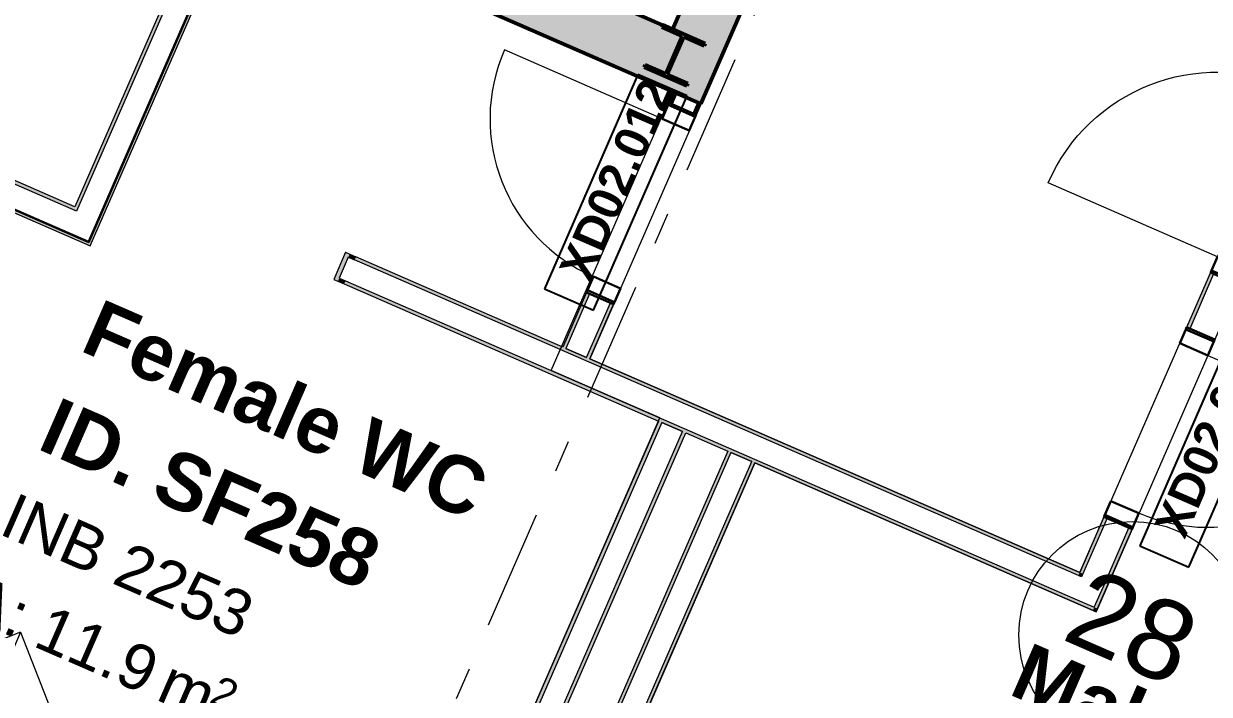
# Model space of a CAD drawing. Header units: millimetres. Extents: x -50172 to 90294, y -80883 to 956680.
# Drawn here: x 14178 to 19399, y -5200 to -2247 of the extents above; entities that cross this region are included whole.
import ezdxf
from ezdxf.enums import TextEntityAlignment as Align

# ---------------------------------------------------------------- set-up
doc = ezdxf.new("R2010")
doc.units = ezdxf.units.MM
doc.header["$MEASUREMENT"] = 0
doc.linetypes.add('Dashed', pattern=[564.444447, 282.222223, -282.222223])
doc.linetypes.add('Double Dashed', pattern=[1093.611073, 529.166651, -211.666656, 141.111112, -211.666656])
for name, color, linetype in [('A-05-M_Gross_Int_Plant', 7, 'Continuous'), ('A-15-M_Column_Int', 7, 'Continuous'), ('A-15-MG_Structural_Grid', 7, 'Continuous'), ('A-25-M_Wall_Int', 7, 'Continuous'), ('ArchiCAD Door Markers', 7, 'Continuous'), ('ArchiCAD Doors', 7, 'Continuous'), ('New_A-05-M_Gross_Int_Circulation', 7, 'Continuous'), ('New_A-15-MG_Structural_Grid_Phase_2', 7, 'Continuous'), ('New_A-95-P_Drawing', 7, 'Continuous')]:
    doc.layers.add(name, color=color, linetype=linetype)
for name, color, linetype, lineweight, true_color in [('A-05-M_Gross_Int_Plant_Pen_No__74', 7, 'Continuous', 20, 0x606060), ('A-15-M_Column_Int_Pen_No__28', 7, 'Continuous', 50, 0x2a2a2a), ('A-15-MG_Structural_Grid_Pen_No__163', 7, 'Continuous', 0, 0x750077), ('A-25-M_Wall_Int_Pen_No__107', 7, 'Continuous', 15, 0xa6a6a6), ('A-25-M_Wall_Int_Pen_No__27', 7, 'Continuous', 50, 0x2a2a2a), ('ArchiCAD Doors_Pen_No__27', 7, 'Continuous', 50, 0x2a2a2a), ('ArchiCAD Doors_Pen_No__43', 7, 'Continuous', 30, 0x444444), ('ArchiCAD Doors_Pen_No__63', 7, 'Continuous', 20, 0x606060), ('New_A-05-M_Gross_Int_Circulation_Pen_No__74', 7, 'Continuous', 20, 0x606060), ('New_A-15-MG_Structural_Grid_Phase_2_Pen_No__222', 7, 'Continuous', 13, 0x65af33)]:
    doc.layers.add(name, color=color, linetype=linetype, lineweight=lineweight, true_color=true_color)
for name, color, linetype, lineweight in [('A-25-M_Wall_Int_Pen_No__1', 7, 'Continuous', 13), ('A-30-M_Stair_Pen_No__1', 7, 'Continuous', 13), ('A-30-M_Stair_Pen_No__2', 8, 'Continuous', 15), ('ArchiCAD Door Markers_Pen_No__1', 7, 'Continuous', 13), ('ArchiCAD Door Markers_Pen_No__5', 7, 'Continuous', 25), ('ArchiCAD Doors_Pen_No__1', 7, 'Continuous', 13), ('ArchiCAD Zone Stamps_Pen_No__9', 7, 'Continuous', 13), ('New_A-95-P_Drawing_Pen_No__1', 7, 'Continuous', 13), ('New_ArchiCAD Zone Stamps_Pen_No__9', 7, 'Continuous', 13)]:
    doc.layers.add(name, color=color, linetype=linetype, lineweight=lineweight)
doc.styles.add('GENERATED_STYLE_2', font='')
doc.styles.add('GENERATED_STYLE_3', font='')
doc.styles.add('GENERATED_STYLE_4', font='')
doc.styles.get('GENERATED_STYLE_2').set_extended_font_data('Arial', bold=True)
doc.styles.get('GENERATED_STYLE_3').set_extended_font_data('Arial')
doc.styles.get('GENERATED_STYLE_4').set_extended_font_data('Swis721 BT')

# ---------------------------------------------------------------- blocks, each defined once
blk = doc.blocks.new('Hub Circulation-Second_SF014_33_1', base_point=(12677, 5772.6))
at = {"layer": 'New_A-05-M_Gross_Int_Circulation_Pen_No__74', "linetype": 'Continuous'}
for p, q in [((19055.2, 1744.8), (16671.1, -3722.7)), ((18828.9, -4663.6), (21213, 803.9)), ((16671.1, -3722.7), (18828.9, -4663.6))]:
    blk.add_line(p, q, dxfattribs=at)
at = {"layer": 'New_ArchiCAD Zone Stamps_Pen_No__9'}
for tag, height, style, p in [('ROOM_NAME', 250, 'GENERATED_STYLE_2', (11346.7, 7549.1)), ('zoneNameLine2', 250, 'GENERATED_STYLE_2', (11158.2, 7117)), ('ROOM_NUMBER', 200, 'GENERATED_STYLE_3', (10969.8, 6696.3)), ('measuredAreaCode', 200, 'GENERATED_STYLE_3', (10812.8, 6336.2)), ('ROOM_WALLS_PRM', 200, 'GENERATED_STYLE_3', (11120.2, 6202.1)), ('DUMMY_649', 200, 'GENERATED_STYLE_3', (11749.4, 5927.8)), ('DUMMY_650', 133.3, 'GENERATED_STYLE_3', (12028.6, 5821.2))]:
    blk.add_attdef(tag, text='', height=height, rotation=336.4404, dxfattribs=dict(at, style=style)).set_placement(p, align=Align.TOP_LEFT)
blk = doc.blocks.new('Female WC_INB 2253_50_1', base_point=(14906.9, -4820.6))
at = {"layer": 'A-05-M_Gross_Int_Plant_Pen_No__74', "linetype": 'Continuous'}
for p, q in [((15120.2, -1710.3), (14465.7, -3211.3)), ((17036.9, -2546.1), (15120.2, -1710.3)), ((16501.3, -3774.4), (17036.9, -2546.1)), ((13776.9, -2911), (12897.5, -4927.6)), ((14465.7, -3211.3), (13776.9, -2911)), ((16980.2, -3983.3), (16501.3, -3774.4)), ((15850.1, -6575.1), (16980.2, -3983.3)), ((12897.5, -4927.6), (13313.6, -5109.1)), ((13313.6, -5109.1), (13181.7, -5411.5)), ((13181.7, -5411.5), (15850.1, -6575.1))]:
    blk.add_line(p, q, dxfattribs=at)
at = {"layer": 'ArchiCAD Zone Stamps_Pen_No__9'}
for tag, height, style, p in [('ROOM_NAME', 250, 'GENERATED_STYLE_2', (14519.2, -3455.1)), ('zoneNameLine2', 250, 'GENERATED_STYLE_2', (14330.7, -3887.2)), ('ROOM_NUMBER', 200, 'GENERATED_STYLE_3', (14142.3, -4307.9)), ('measuredAreaCode', 200, 'GENERATED_STYLE_3', (13985.3, -4668)), ('DUMMY_649', 200, 'GENERATED_STYLE_3', (14292.7, -4802.1)), ('DUMMY_650', 200, 'GENERATED_STYLE_3', (14763.4, -5007.3)), ('DUMMY_651', 133.3, 'GENERATED_STYLE_3', (15042.7, -5113.9))]:
    blk.add_attdef(tag, text='', height=height, rotation=336.4404, dxfattribs=dict(at, style=style)).set_placement(p, align=Align.TOP_LEFT)
blk = doc.blocks.new('Male WC_INB 2254_52_1', base_point=(18857.2, -6272.5))
at = {"layer": 'A-05-M_Gross_Int_Plant_Pen_No__74', "linetype": 'Continuous'}
for p, q in [((19463.5, -3546.1), (18900.7, -4836.7)), ((17397.9, -4181.4), (16267.6, -6773.5)), ((18900.7, -4836.7), (17397.9, -4181.4))]:
    blk.add_line(p, q, dxfattribs=at)
at = {"layer": 'ArchiCAD Zone Stamps_Pen_No__9'}
for tag, height, style, p in [('ROOM_NAME', 250, 'GENERATED_STYLE_2', (18609.1, -4967.9)), ('zoneNameLine2', 250, 'GENERATED_STYLE_2', (18420.6, -5400)), ('ROOM_NUMBER', 200, 'GENERATED_STYLE_3', (18232.2, -5820.7)), ('measuredAreaCode', 200, 'GENERATED_STYLE_3', (18075.2, -6180.8)), ('DUMMY_649', 200, 'GENERATED_STYLE_3', (18382.6, -6314.8)), ('DUMMY_650', 200, 'GENERATED_STYLE_3', (18871.9, -6528.2)), ('DUMMY_651', 133.3, 'GENERATED_STYLE_3', (19151.2, -6634.8))]:
    blk.add_attdef(tag, text='', height=height, rotation=336.4404, dxfattribs=dict(at, style=style)).set_placement(p, align=Align.TOP_LEFT)
blk = doc.blocks.new('Wall_21_1', base_point=(13679.5, -2737.6))
at = {"layer": 'A-25-M_Wall_Int_Pen_No__107', "linetype": 'Continuous'}
for points in [[(14403.6, -3053.4), (13862.8, -2817.6), (13856.8, -2831.3), (14411.4, -3073.1)], [(13810.9, -2936.7), (14470.8, -3224.5), (14463.1, -3204.8), (13816.9, -2923)]]:
    blk.add_hatch(color=256, dxfattribs=at).paths.add_polyline_path(points)
at = {"layer": 'A-25-M_Wall_Int_Pen_No__1', "linetype": 'Continuous'}
for p, q in [((14411.4, -3073.1), (13856.8, -2831.3)), ((13816.9, -2923), (14463.1, -3204.8))]:
    blk.add_line(p, q, dxfattribs=at)
at = {"layer": 'A-25-M_Wall_Int_Pen_No__1', "linetype": 'Continuous', "flags": 128}
for points in [[(14403.6, -3053.4), (13862.8, -2817.6)], [(13856.8, -2831.3), (13816.9, -2923)], [(13810.9, -2936.7), (14470.8, -3224.5)]]:
    blk.add_lwpolyline(points, dxfattribs=at)
blk = doc.blocks.new('Wall_22_1', base_point=(14403.6, -3053.4))
at = {"layer": 'A-25-M_Wall_Int_Pen_No__107', "linetype": 'Continuous'}
for points in [[(15010.2, -1662.4), (14403.6, -3053.4), (14411.4, -3073.1), (15023.9, -1668.4)], [(14470.8, -3224.5), (15129.4, -1714.3), (15115.6, -1708.3), (14463.1, -3204.8)]]:
    blk.add_hatch(color=256, dxfattribs=at).paths.add_polyline_path(points)
at = {"layer": 'A-25-M_Wall_Int_Pen_No__1', "linetype": 'Continuous'}
for p, q in [((15023.9, -1668.4), (14411.4, -3073.1)), ((14463.1, -3204.8), (15115.6, -1708.3))]:
    blk.add_line(p, q, dxfattribs=at)
at = {"layer": 'A-25-M_Wall_Int_Pen_No__1', "linetype": 'Continuous', "flags": 128}
for points in [[(15010.2, -1662.4), (14403.6, -3053.4)], [(15129.4, -1714.3), (15010.2, -1662.4)], [(14470.8, -3224.5), (15129.4, -1714.3)]]:
    blk.add_lwpolyline(points, dxfattribs=at)
blk = doc.blocks.new('Wrapped End 19')
at = {"layer": 'A-25-M_Wall_Int_Pen_No__107', "linetype": 'Continuous'}
for points in [[(0, -20), (130, -20), (130, 0), (0, 0)], [(0, -50), (15, -50), (15, -20), (0, -20)], [(115, -50), (130, -50), (130, -20), (115, -20)]]:
    blk.add_hatch(color=256, dxfattribs=at).paths.add_polyline_path(points)
at = {"layer": 'A-25-M_Wall_Int_Pen_No__1', "linetype": 'Continuous'}
for p, q in [((130, 0), (0, 0)), ((0, 0), (0, -20)), ((130, 0), (0, 0)), ((0, 0), (0, -20)), ((130, 0), (130, -20)), ((130, 0), (130, -20)), ((0, -20), (0, -50)), ((0, -20), (0, -50)), ((115, -20), (15, -20)), ((15, -20), (15, -50)), ((15, -20), (15, -50)), ((115, -20), (115, -50)), ((115, -20), (115, -50)), ((130, -20), (130, -50)), ((130, -20), (130, -50))]:
    blk.add_line(p, q, dxfattribs=at)
blk = doc.blocks.new('Wall_47_1', base_point=(15595.4, -3253.6))
at = {"layer": 'A-25-M_Wall_Int_Pen_No__107', "linetype": 'Continuous'}
for points in [[(15641.3, -3273.6), (15635.3, -3287.3), (18822.9, -4677.3), (18828.9, -4663.6)], [(15595.3, -3379), (15589.3, -3392.8), (18887, -4830.7), (18892.7, -4817.5), (18892.4, -4816.7)], [(18828.9, -4663.6), (18822.9, -4677.3), (18836.7, -4683.3), (18836.9, -4682.8)], [(18892.7, -4817.5), (18887, -4830.7), (18900.7, -4836.7)]]:
    blk.add_hatch(color=256, dxfattribs=at).paths.add_polyline_path(points)
at = {"layer": 'A-25-M_Wall_Int_Pen_No__1', "linetype": 'Continuous'}
for p, q in [((18836.7, -4683.3), (15635.3, -3287.3)), ((15595.3, -3379), (18796.7, -4775)), ((18836.7, -4683.3), (18836.9, -4682.8)), ((18796.7, -4775), (18892.4, -4816.7))]:
    blk.add_line(p, q, dxfattribs=at)
at = {"layer": 'A-25-M_Wall_Int_Pen_No__1', "linetype": 'Continuous', "flags": 128}
for points in [[(16552, -3670.7), (15641.3, -3273.6)], [(15589.3, -3392.8), (16974.4, -3996.7)], [(16657.4, -3716.7), (16565.7, -3676.7)], [(18828.9, -4663.6), (16671.1, -3722.7)], [(16988.1, -4002.7), (17079.8, -4042.7)], [(17093.5, -4048.7), (17278.7, -4129.4)], [(17292.4, -4135.4), (17384.1, -4175.4)], [(17397.9, -4181.4), (18900.7, -4836.7)]]:
    blk.add_lwpolyline(points, dxfattribs=at)
at = {"layer": 'A-25-M_Wall_Int', "linetype": 'Continuous', "zscale": 1000, "rotation": 66.44034980789463}
blk.add_blockref('Wrapped End 19', (15543.5, -3372.8), dxfattribs=at)
blk = doc.blocks.new('Wall_48_1', base_point=(15844.1, -6588.8))
at = {"layer": 'A-25-M_Wall_Int_Pen_No__107', "linetype": 'Continuous'}
for points in [[(16974.4, -3996.7), (15844.1, -6588.8), (15857.8, -6594.8), (16988.1, -4002.7)], [(15963.2, -6640.8), (17093.5, -4048.7), (17079.8, -4042.7), (15949.5, -6634.8)]]:
    blk.add_hatch(color=256, dxfattribs=at).paths.add_polyline_path(points)
at = {"layer": 'A-25-M_Wall_Int_Pen_No__1', "linetype": 'Continuous'}
for p, q in [((16988.1, -4002.7), (15857.8, -6594.8)), ((15949.5, -6634.8), (17079.8, -4042.7))]:
    blk.add_line(p, q, dxfattribs=at)
at = {"layer": 'A-25-M_Wall_Int_Pen_No__1', "linetype": 'Continuous', "flags": 128}
for points in [[(16974.4, -3996.7), (15844.1, -6588.8)], [(17079.8, -4042.7), (16988.1, -4002.7)], [(15963.2, -6640.8), (17093.5, -4048.7)], [(15844.1, -6588.8), (15963.2, -6640.8)]]:
    blk.add_lwpolyline(points, dxfattribs=at)
blk = doc.blocks.new('Wall_49_1', base_point=(17449.8, -4062.2))
at = {"layer": 'A-25-M_Wall_Int_Pen_No__107', "linetype": 'Continuous'}
for points in [[(17278.7, -4129.4), (16148.4, -6721.5), (16162.2, -6727.5), (17292.4, -4135.4)], [(16267.6, -6773.5), (17397.9, -4181.4), (17384.1, -4175.4), (16253.8, -6767.5)]]:
    blk.add_hatch(color=256, dxfattribs=at).paths.add_polyline_path(points)
at = {"layer": 'A-25-M_Wall_Int_Pen_No__1', "linetype": 'Continuous'}
for p, q in [((17292.4, -4135.4), (16162.2, -6727.5)), ((16253.8, -6767.5), (17384.1, -4175.4))]:
    blk.add_line(p, q, dxfattribs=at)
at = {"layer": 'A-25-M_Wall_Int_Pen_No__1', "linetype": 'Continuous', "flags": 128}
for points in [[(17278.7, -4129.4), (16148.4, -6721.5)], [(17384.1, -4175.4), (17292.4, -4135.4)], [(16267.6, -6773.5), (17397.9, -4181.4)], [(16148.4, -6721.5), (16267.6, -6773.5)]]:
    blk.add_lwpolyline(points, dxfattribs=at)
blk = doc.blocks.new('Wall_71_1', base_point=(14386, -1117.5))
at = {"layer": 'A-25-M_Wall_Int_Pen_No__107', "linetype": 'Continuous', "lineweight": 0, "true_color": 0x535353}
blk.add_hatch(color=251, dxfattribs=at).paths.add_polyline_path([(14469.4, -1426.6), (17160.6, -2600.1), (17035.1, -2272.6), (14569.3, -1197.4)])
at = {"layer": 'A-25-M_Wall_Int_Pen_No__27', "linetype": 'Continuous', "flags": 128}
for points in [[(17035.1, -2272.6), (14569.3, -1197.4)], [(14469.4, -1426.6), (17160.6, -2600.1)]]:
    blk.add_lwpolyline(points, dxfattribs=at)
blk = doc.blocks.new('Door 19_3')
at = {"layer": 'ArchiCAD Doors_Pen_No__1', "linetype": 'Continuous'}
for p, q in [((-455.3, -15), (-455.3, 0)), ((455.3, -15), (455.3, 0)), ((-455.3, -120), (-455.3, -15)), ((455.3, -120), (455.3, -15)), ((-455.3, -135), (-455.3, -120)), ((455.3, -135), (455.3, -120))]:
    blk.add_line(p, q, dxfattribs=at)
at = {"layer": 'ArchiCAD Doors_Pen_No__43', "linetype": 'Continuous'}
for p, q in [((-445.3, 0), (-455.3, 0)), ((-455.3, 0), (-455.3, -135)), ((-379.3, 0), (-445.3, 0)), ((-445.3, 0), (-445.3, -135)), ((-379.3, -135), (-379.3, 0)), ((445.3, 0), (379.3, 0)), ((379.3, 0), (379.3, -135)), ((445.3, 0), (455.3, 0)), ((445.3, -135), (445.3, 0)), ((455.3, 0), (455.3, -135)), ((-445.3, -135), (-455.3, -135)), ((-445.3, -135), (-379.3, -135)), ((379.3, -135), (445.3, -135)), ((445.3, -135), (455.3, -135))]:
    blk.add_line(p, q, dxfattribs=at)
at = {"layer": 'ArchiCAD Doors_Pen_No__63', "linetype": 'Continuous'}
blk.add_line((379.3, 0), (379.3, 758.5), dxfattribs=at)
blk.add_arc((379.3, 0), 758.5, 90, 180, dxfattribs=at)
blk = doc.blocks.new('Door Stamp 17_15')
at = {"layer": 'ArchiCAD Door Markers_Pen_No__5', "linetype": 'Continuous'}
for p, q in [((509, -195), (-509, -195)), ((-509, -195), (-509, -430.7)), ((509, -430.7), (509, -195)), ((-509, -430.7), (509, -430.7)), ((-509, -430.7), (509, -430.7))]:
    blk.add_line(p, q, dxfattribs=at)
at = {"layer": 'ArchiCAD Door Markers_Pen_No__1', "style": 'GENERATED_STYLE_2'}
blk.add_attdef('AC_WIDO_ID', text='', height=150, dxfattribs=at).set_placement((-451.8, -381.8), align=Align.BOTTOM_LEFT)
blk = doc.blocks.new('Door 19_4')
at = {"layer": 'ArchiCAD Doors_Pen_No__1', "linetype": 'Continuous'}
for p, q in [((-482.8, 0), (-482.8, -15)), ((482.8, 0), (482.8, -15)), ((-482.8, -15), (-482.8, -120)), ((482.8, -15), (482.8, -120)), ((-482.8, -120), (-482.8, -135)), ((482.8, -120), (482.8, -135))]:
    blk.add_line(p, q, dxfattribs=at)
at = {"layer": 'ArchiCAD Doors_Pen_No__43', "linetype": 'Continuous'}
for p, q in [((-472.8, 0), (-482.8, 0)), ((-482.8, 0), (-482.8, -135)), ((-406.8, 0), (-472.8, 0)), ((-472.8, 0), (-472.8, -135)), ((-406.8, -135), (-406.8, 0)), ((472.8, 0), (406.8, 0)), ((406.8, 0), (406.8, -135)), ((472.8, 0), (482.8, 0)), ((472.8, -135), (472.8, 0)), ((482.8, 0), (482.8, -135)), ((-472.8, -135), (-482.8, -135)), ((-472.8, -135), (-406.8, -135)), ((406.8, -135), (472.8, -135)), ((472.8, -135), (482.8, -135))]:
    blk.add_line(p, q, dxfattribs=at)
at = {"layer": 'ArchiCAD Doors_Pen_No__63', "linetype": 'Continuous'}
blk.add_line((406.8, 0), (406.8, 813.5), dxfattribs=at)
blk.add_arc((406.8, 0), 813.5, 90, 180, dxfattribs=at)
blk = doc.blocks.new('Wall_72_1', base_point=(18828.9, -4663.6))
at = {"layer": 'A-25-M_Wall_Int_Pen_No__107', "linetype": 'Continuous'}
for points in [[(19404.8, -3343), (19299.6, -3584.1), (19313.4, -3590.1), (19418.5, -3349)], [(18935.7, -4418.7), (18828.9, -4663.6), (18842.7, -4669.6), (18949.4, -4424.7)], [(18892.9, -4816.9), (18906.7, -4822.9), (19059.4, -4472.7), (19045.7, -4466.7)], [(18842.7, -4669.6), (18828.9, -4663.6), (18836.9, -4682.8)], [(18892.4, -4816.7), (18892.7, -4817.5), (18892.9, -4816.9)], [(18892.9, -4816.9), (18892.7, -4817.5), (18900.7, -4836.7), (18906.7, -4822.9)]]:
    blk.add_hatch(color=256, dxfattribs=at).paths.add_polyline_path(points)
at = {"layer": 'A-25-M_Wall_Int_Pen_No__1', "linetype": 'Continuous'}
for p, q in [((19418.5, -3349), (19313.4, -3590.1)), ((19299.6, -3584.1), (19313.4, -3590.1)), ((19313.4, -3590.1), (19409.6, -3632)), ((18949.4, -4424.7), (18836.9, -4682.8)), ((18935.7, -4418.7), (18949.4, -4424.7)), ((18949.4, -4424.7), (19045.7, -4466.7)), ((18932.9, -4725.3), (19045.7, -4466.7)), ((19045.7, -4466.7), (19059.4, -4472.7)), ((18892.9, -4816.9), (18932.9, -4725.3)), ((18892.9, -4816.9), (18892.4, -4816.7))]:
    blk.add_line(p, q, dxfattribs=at)
at = {"layer": 'A-25-M_Wall_Int_Pen_No__1', "linetype": 'Continuous', "flags": 128}
for points in [[(19404.8, -3343), (19299.6, -3584.1)], [(18935.7, -4418.7), (18828.9, -4663.6)], [(18906.7, -4822.9), (19059.4, -4472.7)], [(18900.7, -4836.7), (18906.7, -4822.9)]]:
    blk.add_lwpolyline(points, dxfattribs=at)
at = {"layer": 'ArchiCAD Door Markers'}
ref = blk.add_blockref('Door Stamp 17_15', (19117.7, -4001.4), dxfattribs=dict(at, rotation=66.44039320499522))
ref.add_attrib('AC_WIDO_ID', 'XD02.011', dxfattribs={"layer": 'ArchiCAD Door Markers_Pen_No__1', "color": 7, "height": 150, "rotation": 66.4404, "style": 'GENERATED_STYLE_2'}).set_placement((19331.9, -4538.8), align=Align.BOTTOM_LEFT)
at = {"layer": 'ArchiCAD Doors', "color": 251, "linetype": 'Continuous', "lineweight": 20, "true_color": 0x606060, "zscale": 1000}
for name, p, xscale, rotation in [('Door 19_4', (19597.7, -2900.5), -0.9999999999999998, 66.44039320499522), ('Door 19_3', (19241.4, -4055.3), -1, 246.4403932049952)]:
    blk.add_blockref(name, p, dxfattribs=dict(at, xscale=xscale, rotation=rotation))
blk = doc.blocks.new('Simple Door Opening_9')
at = {"layer": 'ArchiCAD Doors_Pen_No__27', "linetype": 'Continuous'}
for p, q in [((-455, 0), (-455, 246)), ((455, 0), (455, 246))]:
    blk.add_line(p, q, dxfattribs=at)
blk = doc.blocks.new('Simple Door Opening_10')
at = {"layer": 'ArchiCAD Doors_Pen_No__27', "linetype": 'Continuous'}
for p, q in [((-450, 0), (-450, -246)), ((450, 0), (450, -246))]:
    blk.add_line(p, q, dxfattribs=at)
blk = doc.blocks.new('Wall_73_1', base_point=(19055.2, 1744.8))
at = {"layer": 'A-25-M_Wall_Int_Pen_No__107', "linetype": 'Continuous', "lineweight": 0, "true_color": 0x535353}
for points in [[(19055.2, 1744.8), (18693.8, 1531.5), (18473.1, 1025.3), (18698.6, 927)], [(18338.9, 102), (18113.4, 200.4), (17615.8, -940.9), (17841.3, -1039.2)], [(17477.5, -1873.3), (17252, -1775), (17035.1, -2272.6), (17160.6, -2600.1)]]:
    blk.add_hatch(color=251, dxfattribs=at).paths.add_polyline_path(points)
at = {"layer": 'A-25-M_Wall_Int_Pen_No__27', "linetype": 'Continuous', "flags": 128}
for points in [[(18698.6, 927), (19055.2, 1744.8)], [(18693.8, 1531.5), (18473.1, 1025.3)], [(18113.4, 200.4), (17892.4, -306.4)], [(17841.3, -1039.2), (18338.9, 102)], [(17836.5, -434.7), (17615.8, -940.9)], [(17252, -1775), (17035.1, -2272.6)], [(17160.6, -2600.1), (17477.5, -1873.3)]]:
    blk.add_lwpolyline(points, dxfattribs=at)
at = {"layer": 'ArchiCAD Doors', "color": 251, "linetype": 'Continuous', "lineweight": 20, "true_color": 0x606060, "xscale": -1, "zscale": 1000, "rotation": 246.4404159907759}
for name, p in [('Simple Door Opening_10', (18518.8, 514.5)), ('Simple Door Opening_9', (17433.9, -1357.9))]:
    blk.add_blockref(name, p, dxfattribs=at)
blk = doc.blocks.new('Door 19_6')
at = {"layer": 'ArchiCAD Doors_Pen_No__1', "linetype": 'Continuous'}
for p, q in [((-455.3, -15), (-455.3, 0)), ((455.3, -15), (455.3, 0)), ((-455.3, -115), (-455.3, -15)), ((455.3, -115), (455.3, -15)), ((-455.3, -130), (-455.3, -115)), ((455.3, -130), (455.3, -115))]:
    blk.add_line(p, q, dxfattribs=at)
at = {"layer": 'ArchiCAD Doors_Pen_No__43', "linetype": 'Continuous'}
for p, q in [((-445.3, 0), (-455.3, 0)), ((-455.3, 0), (-455.3, -130)), ((-379.3, 0), (-445.3, 0)), ((-445.3, 0), (-445.3, -130)), ((-379.3, -130), (-379.3, 0)), ((445.3, 0), (379.3, 0)), ((379.3, 0), (379.3, -130)), ((445.3, 0), (455.3, 0)), ((445.3, -130), (445.3, 0)), ((455.3, 0), (455.3, -130)), ((-445.3, -130), (-455.3, -130)), ((-445.3, -130), (-379.3, -130)), ((379.3, -130), (445.3, -130)), ((445.3, -130), (455.3, -130))]:
    blk.add_line(p, q, dxfattribs=at)
at = {"layer": 'ArchiCAD Doors_Pen_No__63', "linetype": 'Continuous'}
blk.add_line((379.3, 0), (379.3, 758.5), dxfattribs=at)
blk.add_arc((379.3, 0), 758.5, 90, 180, dxfattribs=at)
blk = doc.blocks.new('Door Stamp 17_12')
at = {"layer": 'ArchiCAD Door Markers_Pen_No__5', "linetype": 'Continuous'}
for p, q in [((514.6, -70), (-514.6, -70)), ((-514.6, -70), (-514.6, -305.7)), ((514.6, -70), (-514.6, -70)), ((514.6, -305.7), (514.6, -70)), ((-514.6, -305.7), (514.6, -305.7))]:
    blk.add_line(p, q, dxfattribs=at)
at = {"layer": 'ArchiCAD Door Markers_Pen_No__1', "style": 'GENERATED_STYLE_2'}
blk.add_attdef('AC_WIDO_ID', text='', height=150, rotation=180, dxfattribs=at).set_placement((457.5, -21.1), align=Align.BOTTOM_LEFT)
blk = doc.blocks.new('Wall_74_1', base_point=(17260.6, -2370.9))
at = {"layer": 'A-25-M_Wall_Int_Pen_No__107', "linetype": 'Continuous'}
for points in [[(17041.5, -2548.1), (17020.8, -2595.5), (17034.6, -2601.5), (17055.2, -2554.1)], [(17146.9, -2594.1), (17126.2, -2641.4), (17140, -2647.4), (17160.6, -2600.1)], [(16656.9, -3430.1), (16552, -3670.7), (16565.7, -3676.7), (16670.6, -3436.1)], [(16762.3, -3476.1), (16657.4, -3716.7), (16671.1, -3722.7), (16776, -3482.1)]]:
    blk.add_hatch(color=256, dxfattribs=at).paths.add_polyline_path(points)
at = {"layer": 'A-25-M_Wall_Int_Pen_No__1', "linetype": 'Continuous'}
for p, q in [((17055.2, -2554.1), (17034.6, -2601.5)), ((17034.6, -2601.5), (17020.8, -2595.5)), ((17126.2, -2641.4), (17034.6, -2601.5)), ((17126.2, -2641.4), (17146.9, -2594.1)), ((17140, -2647.4), (17126.2, -2641.4)), ((16670.6, -3436.1), (16565.7, -3676.7)), ((16670.6, -3436.1), (16656.9, -3430.1)), ((16762.3, -3476.1), (16670.6, -3436.1)), ((16657.4, -3716.7), (16762.3, -3476.1)), ((16776, -3482.1), (16762.3, -3476.1))]:
    blk.add_line(p, q, dxfattribs=at)
at = {"layer": 'A-25-M_Wall_Int_Pen_No__1', "linetype": 'Continuous', "flags": 128}
for points in [[(17041.5, -2548.1), (17020.8, -2595.5)], [(17160.6, -2600.1), (17041.5, -2548.1)], [(17140, -2647.4), (17160.6, -2600.1)], [(16656.9, -3430.1), (16552, -3670.7)], [(16671.1, -3722.7), (16776, -3482.1)], [(16565.7, -3676.7), (16657.4, -3716.7)]]:
    blk.add_lwpolyline(points, dxfattribs=at)
at = {"layer": 'ArchiCAD Door Markers'}
ref = blk.add_blockref('Door Stamp 17_12', (16958, -3064.8), dxfattribs=dict(at, rotation=246.4404154257695))
ref.add_attrib('AC_WIDO_ID', 'XD02.012', dxfattribs={"layer": 'ArchiCAD Door Markers_Pen_No__1', "color": 7, "height": 150, "rotation": 66.4404, "style": 'GENERATED_STYLE_2'}).set_placement((16711, -3407.2), align=Align.BOTTOM_LEFT)
at = {"layer": 'ArchiCAD Doors', "color": 251, "linetype": 'Continuous', "lineweight": 20, "true_color": 0x606060, "zscale": 1000, "rotation": 66.44041542576947}
blk.add_blockref('Door 19_6', (16838.8, -3012.8), dxfattribs=at)
blk = doc.blocks.new('ST01.03')
at = {"layer": 'A-30-M_Stair_Pen_No__1', "linetype": 'Continuous'}
for p, q in [((0, 1590), (0, 4399.048)), ((0, 4399.048), (2697, 4399.048)), ((2697, 4399.048), (2697, 0)), ((650, 1355), (650, 3799.048)), ((650, 3799.048), (2047, 3799.048)), ((2047, 3799.048), (2047, 0)), ((1300, 1120), (1300, 3199.048)), ((1300, 3199.048), (1397, 3199.048)), ((1397, 3199.048), (1397, 0)), ((0, 3080), (1300, 3080)), ((2697, 3080), (1397, 3080)), ((0, 2800), (1300, 2800)), ((2697, 2800), (1397, 2800)), ((0, 2520), (1300, 2520)), ((2697, 2520), (1397, 2520)), ((0, 2240), (1300, 2240)), ((2697, 2240), (1397, 2240)), ((0, 1960), (1300, 1960)), ((2697, 1960), (1397, 1960)), ((0, 1680), (1300, 1680)), ((2697, 1680), (1397, 1680)), ((0, 1590), (1300, 1120)), ((525.532, 1400), (1300, 1400)), ((2697, 1400), (1397, 1400)), ((2697, 1120), (1397, 1120)), ((2697, 840), (1397, 840)), ((2697, 560), (1397, 560)), ((2697, 280), (1397, 280)), ((2047, 0), (1397, 280)), ((2047, 0), (2697, 280)), ((2697, 0), (1397, 0)), ((2697, 0), (1397, 0))]:
    blk.add_line(p, q, dxfattribs=at)
blk.add_point((1300, 1120), dxfattribs=at)
blk = doc.blocks.new('Universal Columns Column 19_3')
at = {"layer": 'A-15-M_Column_Int', "linetype": 'Continuous', "lineweight": 0, "true_color": 0xffffff}
h = blk.add_hatch(dxfattribs=at)
h.set_pattern_fill('613_01__a5_STUCCO_0001', style=0, pattern_type=2)
h.set_pattern_definition([(286.3, (0, 0), (-3213820, 11866500), [3000, -14992680]), (309.93, (992000, -2522800), (-1760680, 765780), [4670, -4288600]), (111.49, (-168200, -712500), (765800, 1760700), [7100, -2708200]), (111.49, (-238700, -1062700), (765800, 1760700), [7100, -2708200]), (111.49, (-566500, -1578300), (765800, 1760700), [7100, -2708200]), (111.49, (-655700, -1708100), (765800, 1760700), [7100, -2708200]), (111.494, (-465300, -1834400), (765800, 1760700), [7100, -2708200]), (111.494, (-104200, -1931700), (765800, 1760700), [7100, -2708200]), (111.494, (257800, -2002000), (765800, 1760700), [7100, -2708200]), (183.06, (-194600, -886000), (2526450, 994900), [11200, -4282100]), (183.06, (-349700, -1079650), (2526450, 994900), [11200, -4282100]), (183.06, (116350, -2076500), (2526450, 994900), [11200, -4282100]), (111.49, (-350400, -1231700), (765800, 1760700), [7100, -2708200]), (111.49, (-502900, -1720200), (765800, 1760700), [7100, -2708200]), (111.494, (-274000, -1895900), (765800, 1760700), [7100, -2708200]), (111.494, (322000, -2155100), (765800, 1760700), [7100, -2708200]), (48.06, (-367140, -1412600), (765780, 1760680), [10500, -6061050]), (48.06, (-236400, -1671930), (765780, 1760680), [10520, -6061050]), (48.06, (-93300, -549600), (765800, 1760700), [10500, -6061050]), (48.06, (189050, -378800), (765800, 1760700), [10500, -6061050]), (48.06, (50600, -207200), (765800, 1760700), [10500, -6061050]), (48.06, (563700, -450600), (765800, 1760700), [10500, -6061050]), (48.06, (904800, -517960), (765780, 1760680), [10500, -6061050]), (48.06, (1265960, -877540), (765780, 1760680), [10500, -6061050]), (48.06, (1482600, -916100), (765780, 1760680), [10520, -6061050]), (48.06, (1273060, -1199550), (765780, 1760680), [10520, -6061050]), (48.06, (1211900, -1491860), (765780, 1760680), [10520, -6061050]), (48.06, (943500, -1689000), (765780, 1760680), [10520, -6061050]), (48.06, (1016600, -1999200), (765780, 1760680), [10520, -6061050]), (48.06, (801000, -2133260), (765780, 1760680), [10520, -6061050]), (48.06, (807600, -2293060), (765780, 1760680), [10520, -6061050]), (48.06, (630500, -2291960), (765780, 1760680), [10520, -6061050]), (48.06, (151700, -1607900), (765780, 1760680), [10520, -6061050]), (48.06, (70000, -1177460), (765780, 1760680), [10500, -6061050]), (48.06, (631750, -935800), (765780, 1760680), [10500, -6061050]), (48.06, (986700, -1181300), (765780, 1760680), [10500, -6061050]), (48.06, (850600, -1436000), (765780, 1760680), [10520, -6061050]), (48.06, (409300, -1365550), (765780, 1760680), [10500, -6061050]), (48.06, (488700, -1638000), (765780, 1760680), [10520, -6061050]), (48.06, (565600, -1787900), (765780, 1760680), [10520, -6061050]), (48.06, (297900, -886800), (765780, 1760680), [10500, -6061050]), (48.06, (277700, -629950), (765800, 1760700), [10500, -6061050]), (111.494, (551400, -2107800), (765800, 1760700), [7100, -2708200]), (111.494, (998900, -2140500), (765800, 1760700), [7100, -2708200]), (111.49, (707000, -1598400), (765800, 1760700), [7100, -2708200]), (111.494, (1193500, -1658100), (765800, 1760700), [7100, -2708200]), (111.49, (691100, -1191600), (765800, 1760700), [7100, -2708200]), (111.49, (1263300, -1334100), (765800, 1760700), [7100, -2708200]), (111.49, (979600, -866500), (765800, 1760700), [7100, -2708200]), (111.49, (1307600, -730700), (765800, 1760700), [7100, -2708200]), (111.49, (640400, -526600), (765800, 1760700), [7100, -2708200]), (111.49, (694500, -717200), (765800, 1760700), [7100, -2708200]), (111.49, (314700, -283700), (765800, 1760700), [7100, -2708200]), (111.49, (167600, -528500), (765800, 1760700), [7100, -2708200]), (111.49, (12400, -430600), (765800, 1760700), [7100, -2708200]), (111.49, (67100, -748000), (765800, 1760700), [7100, -2708200]), (111.49, (344000, -1091200), (765800, 1760700), [7100, -2708200]), (111.49, (29600, -939300), (765800, 1760700), [7100, -2708200]), (111.49, (438400, -757700), (765800, 1760700), [7100, -2708200]), (111.49, (-42600, -1373600), (765800, 1760700), [7100, -2708200]), (169.023, (65740, -1702860), (-7808487, 1302433), [10530, -17691000]), (169.023, (1133700, -1883880), (-7808487, 1302433), [10530, -17691000]), (169.023, (1445740, -1224800), (-7808487, 1302433), [10530, -17691000]), (169.023, (1047320, -1405880), (-7808487, 1302433), [10530, -17691000]), (169.023, (180300, -1357830), (-7808487, 1302433), [10530, -17691000]), (169.023, (-432670, -1577200), (-7808487, 1302433), [10530, -17691000]), (169.023, (223600, -966600), (-7808487, 1302433), [10530, -17691000]), (169.023, (1136430, -1014340), (-7808487, 1302433), [10530, -17691000]), (169.023, (1524220, -1021000), (-7808487, 1302433), [10530, -17691000]), (169.023, (1135220, -608810), (-7808487, 1302433), [10530, -17691000]), (169.023, (893470, -721350), (-7808487, 1302433), [10530, -17691000]), (169.023, (840820, -1017380), (-7808487, 1302433), [10530, -17691000]), (169.023, (46180, -1841170), (-7808487, 1302433), [10530, -17691000]), (169.023, (407640, -1861700), (-7808487, 1302433), [10530, -17691000]), (169.023, (845750, -1951000), (-7808487, 1302433), [10530, -17691000]), (48.06, (1350950, -1429200), (765780, 1760680), [10520, -6061050]), (48.06, (1140700, -2005970), (765780, 1760680), [10520, -6061050]), (48.06, (978100, -2309850), (765780, 1760680), [10520, -6061050]), (48.06, (198750, -158600), (765800, 1760700), [10500, -6061050]), (48.06, (458460, -261400), (765800, 1760700), [10500, -6061050]), (48.06, (772750, -448730), (765780, 1760680), [10500, -6061050]), (48.06, (1481360, -686060), (765780, 1760680), [10520, -6061050]), (48.06, (1667650, -817700), (765780, 1760680), [10520, -6061050]), (48.06, (1651400, -901750), (765780, 1760680), [10520, -6061050])])
h.paths.add_polyline_path([(-101.8, -101.6), (101.8, -101.6), (101.8, -90.6), (3.6, -90.6), (3.6, 90.6), (101.8, 90.6), (101.8, 101.6), (-101.8, 101.6), (-101.8, 90.6), (-3.6, 90.6), (-3.6, -90.6), (-101.8, -90.6)])
at = {"layer": 'A-15-M_Column_Int_Pen_No__28', "linetype": 'Continuous'}
for p, q in [((101.8, 101.6), (-101.8, 101.6)), ((-101.8, 101.6), (-101.8, 90.6)), ((-101.8, 90.6), (-3.6, 90.6)), ((-3.6, 90.6), (-3.6, -90.6)), ((3.6, -90.6), (3.6, 90.6)), ((3.6, 90.6), (101.8, 90.6)), ((101.8, 90.6), (101.8, 101.6)), ((-3.6, -90.6), (-101.8, -90.6)), ((-101.8, -90.6), (-101.8, -101.6)), ((-101.8, -101.6), (101.8, -101.6)), ((101.8, -90.6), (3.6, -90.6)), ((101.8, -101.6), (101.8, -90.6))]:
    blk.add_line(p, q, dxfattribs=at)
blk = doc.blocks.new('Standard grid marker')
at = {"layer": 'A-15-MG_Structural_Grid_Pen_No__163', "linetype": 'Double Dashed'}
blk.add_line((1000, 0), (29726, 0), dxfattribs=at)
at = {"layer": 'A-15-MG_Structural_Grid_Pen_No__163', "style": 'GENERATED_STYLE_4'}
for tag, p in [('AC_MarkerText_1_0', (-500, 41.2)), ('AC_MarkerText_1_1', (31226, 41.2))]:
    blk.add_attdef(tag, text='', height=350, rotation=90, dxfattribs=at).set_placement(p, align=Align.MIDDLE_CENTER)
blk = doc.blocks.new('ST01.03_2')
at = {"layer": 'A-30-M_Stair_Pen_No__2', "linetype": 'Continuous'}
blk.add_hatch(color=256, dxfattribs=at).paths.add_polyline_path([(750, 0, 1), (550, 0, 1)])
at = {"layer": 'A-30-M_Stair_Pen_No__1', "linetype": 'Continuous'}
for p, q in [((0, 1590), (0, 4399.048)), ((0, 4399.048), (2697, 4399.048)), ((2697, 4399.048), (2697, 0)), ((650, 1355), (650, 3799.048)), ((650, 3799.048), (2047, 3799.048)), ((2047, 3799.048), (2047, 0)), ((1300, 1120), (1300, 3199.048)), ((1300, 3199.048), (1397, 3199.048)), ((1397, 3199.048), (1397, 0)), ((0, 1590), (1300, 1120)), ((0, 0), (0, 1483.665)), ((0, 1483.665), (1300, 1013.665)), ((0, 1400), (231.414, 1400)), ((650, 1248.665), (0, 968.665)), ((650, 0), (650, 1248.665)), ((650, 1248.665), (1300, 968.665)), ((0, 1120), (1005.882, 1120)), ((1300, 0), (1300, 1013.665)), ((0, 840), (1300, 840)), ((0, 560), (1300, 560)), ((0, 280), (1300, 280)), ((2047, 0), (1397, 280)), ((2047, 0), (2697, 280)), ((0, 0), (1300, 0)), ((0, 0), (1300, 0)), ((2697, 0), (1397, 0))]:
    blk.add_line(p, q, dxfattribs=at)
blk.add_circle((650, 0), 100, dxfattribs=at)
blk = doc.blocks.new('Line_1_1', base_point=(14163.8, -4926.3))
at = {"layer": 'New_A-95-P_Drawing_Pen_No__1', "linetype": 'Dashed'}
blk.add_line((14163.8, -4926.3), (13272.9, -6969.3), dxfattribs=at)
at = {"layer": 'New_A-95-P_Drawing_Pen_No__1', "linetype": 'Continuous'}
for p, q in [((14163.8, -4926.3), (13768.9, -5081.4)), ((14163.8, -4926.3), (14318.8, -5321.2)), ((13272.9, -6969.3), (13117.8, -6574.4)), ((13272.9, -6969.3), (13667.8, -6814.2))]:
    blk.add_line(p, q, dxfattribs=at)
blk = doc.blocks.new('Standard grid marker_35')
at = {"layer": 'New_A-15-MG_Structural_Grid_Phase_2_Pen_No__222', "linetype": 'Continuous'}
blk.add_circle((56184.2, 1169.9), 500, dxfattribs=at)
at = {"layer": 'New_A-15-MG_Structural_Grid_Phase_2_Pen_No__222', "style": 'GENERATED_STYLE_4'}
for tag, p in [('AC_MarkerText_1_0', (-500, 1206.2)), ('AC_MarkerText_1_1', (56184.2, 1206.2))]:
    blk.add_attdef(tag, text='', height=350, rotation=270, dxfattribs=at).set_placement(p, align=Align.MIDDLE_CENTER)

msp = doc.modelspace()

# ---------------------------------------------------------------- block references
at = {"layer": 'A-05-M_Gross_Int_Plant', "linetype": 'Continuous'}
ref = msp.add_blockref('Female WC_INB 2253_50_1', (14906.9, -4820.6), dxfattribs=at)
ref.add_attrib('ROOM_NAME', 'Female WC', dxfattribs={"layer": 'ArchiCAD Zone Stamps_Pen_No__9', "color": 7, "height": 250, "rotation": 336.4404, "style": 'GENERATED_STYLE_2'}).set_placement((14519.2, -3455.1), align=Align.TOP_LEFT)
ref.add_attrib('ROOM_NUMBER', 'INB 2253', dxfattribs={"layer": 'ArchiCAD Zone Stamps_Pen_No__9', "color": 7, "height": 200, "rotation": 336.4404, "style": 'GENERATED_STYLE_3'}).set_placement((14142.3, -4307.9), align=Align.TOP_LEFT)
ref.add_attrib('zoneNameLine2', 'ID. SF258', dxfattribs={"layer": 'ArchiCAD Zone Stamps_Pen_No__9', "color": 7, "height": 250, "rotation": 336.4404, "style": 'GENERATED_STYLE_2'}).set_placement((14330.7, -3887.2), align=Align.TOP_LEFT)
ref.add_attrib('measuredAreaCode', 'A: ', dxfattribs={"layer": 'ArchiCAD Zone Stamps_Pen_No__9', "color": 7, "height": 200, "rotation": 336.4404, "style": 'GENERATED_STYLE_3'}).set_placement((13985.3, -4668), align=Align.TOP_LEFT)
ref.add_attrib('DUMMY_649', '11.9', dxfattribs={"layer": 'ArchiCAD Zone Stamps_Pen_No__9', "color": 7, "height": 200, "rotation": 336.4404, "style": 'GENERATED_STYLE_3'}).set_placement((14292.7, -4802.1), align=Align.TOP_LEFT)
ref.add_attrib('DUMMY_650', ' m', dxfattribs={"layer": 'ArchiCAD Zone Stamps_Pen_No__9', "color": 7, "height": 200, "rotation": 336.4404, "style": 'GENERATED_STYLE_3'}).set_placement((14763.4, -5007.3), align=Align.TOP_LEFT)
ref.add_attrib('DUMMY_651', '2', dxfattribs={"layer": 'ArchiCAD Zone Stamps_Pen_No__9', "color": 7, "height": 133.3, "rotation": 336.4404, "style": 'GENERATED_STYLE_3'}).set_placement((15042.7, -5113.9), align=Align.TOP_LEFT)
ref = msp.add_blockref('Male WC_INB 2254_52_1', (18857.2, -6272.5), dxfattribs=at)
ref.add_attrib('ROOM_NAME', 'Male WC', dxfattribs={"layer": 'ArchiCAD Zone Stamps_Pen_No__9', "color": 7, "height": 250, "rotation": 336.4404, "style": 'GENERATED_STYLE_2'}).set_placement((18609.1, -4967.9), align=Align.TOP_LEFT)
at = {"layer": 'A-15-M_Column_Int', "linetype": 'Continuous', "zscale": 1000, "rotation": 156.4404149906862}
msp.add_blockref('Universal Columns Column 19_3', (17045.3, -2386.2), dxfattribs=at)
at = {"layer": 'A-15-MG_Structural_Grid', "color": 8, "linetype": 'Continuous', "lineweight": 15, "zscale": 1000, "rotation": 246.440411583993}
msp.add_blockref('Standard grid marker', (26014.6, 17557.1), dxfattribs=at)
at = {"layer": 'A-25-M_Wall_Int', "color": 250, "lineweight": 50, "true_color": 0x2a2a2a}
for name, p in [('Wall_73_1', (19055.2, 1744.8)), ('Wall_72_1', (18828.9, -4663.6)), ('Wall_71_1', (14386, -1117.5)), ('Wall_22_1', (14403.6, -3053.4)), ('Wall_74_1', (17260.6, -2370.9)), ('Wall_21_1', (13679.5, -2737.6)), ('Wall_47_1', (15595.4, -3253.6)), ('Wall_48_1', (15844.1, -6588.8)), ('Wall_49_1', (17449.8, -4062.2))]:
    msp.add_blockref(name, p, dxfattribs=at)
at = {"layer": 'A-30-M_Stair_Pen_No__1', "linetype": 'Continuous', "zscale": 1000, "rotation": 156.4404115839926}
for name in ['ST01.03_2', 'ST01.03']:
    msp.add_blockref(name, (14416.7, -1047), dxfattribs=at)
at = {"layer": 'New_A-05-M_Gross_Int_Circulation', "linetype": 'Continuous'}
msp.add_blockref('Hub Circulation-Second_SF014_33_1', (12677, 5772.6), dxfattribs=at)
at = {"layer": 'New_A-15-MG_Structural_Grid_Phase_2', "color": 8, "linetype": 'Continuous', "lineweight": 15}
ref = msp.add_blockref('Standard grid marker_35', (-2323.9, -56907.5), dxfattribs=dict(at, zscale=1000, rotation=66.44041158399293))
ref.add_attrib('AC_MarkerText_1_1', '28', dxfattribs={"layer": 'New_A-15-MG_Structural_Grid_Phase_2_Pen_No__222', "color": 85, "true_color": 0x65af33, "height": 350, "rotation": 336.4404, "style": 'GENERATED_STYLE_4'}).set_placement((19060.7, -4902.7), align=Align.MIDDLE_CENTER)
at = {"layer": 'New_A-95-P_Drawing', "linetype": 'Dashed'}
msp.add_blockref('Line_1_1', (14163.8, -4926.3), dxfattribs=at)

doc.saveas('drawing.dxf')
